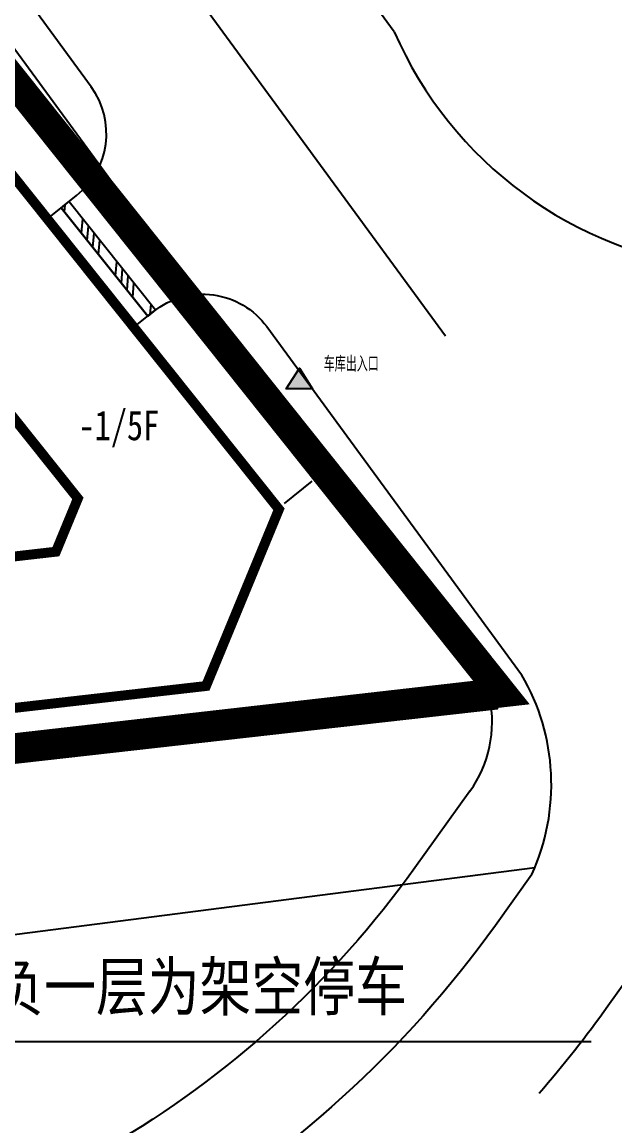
# Model space of a CAD drawing. Extents: x -809667 to 586099, y 3084146 to 3634412.
# Drawn here: x 381363 to 381393, y 3084210.9 to 3084266.7 of the extents above; entities that cross this region are included whole.
import ezdxf
from ezdxf.enums import TextEntityAlignment as Align

# ---------------------------------------------------------------- set-up
doc = ezdxf.new("R2010")
doc.units = 0
doc.header["$LTSCALE"] = 0.5
doc.layers.get('0').update_dxf_attribs({"linetype": 'CONTINUOUS'})
doc.layers.add('文字', color=7, linetype='CONTINUOUS')
doc.styles.add('-宋体', font='', dxfattribs={"width": 0.6})
doc.styles.add('HZ', font='', dxfattribs={"width": 0.8})
doc.styles.get('-宋体').set_extended_font_data('NSimSun')
doc.styles.get('HZ').set_extended_font_data('NSimSun')

# ---------------------------------------------------------------- blocks, each defined once
blk = doc.blocks.new('A$C09E026DC')
at = {"linetype": 'Continuous'}
blk.add_hatch(color=0, dxfattribs=at).paths.add_polyline_path([(0, 0), (2.268, 0), (1.134, 1.771)])
at = {"color": 0, "linetype": 'Continuous', "flags": 128}
blk.add_lwpolyline([(0, 0), (2.268, 0), (1.134, 1.771), (0, 0)], close=True, dxfattribs=at)
blk = doc.blocks.new('123213')
at = {"layer": '文字', "linetype": 'Continuous'}
h = blk.add_hatch(dxfattribs=at)
h.set_pattern_fill('ANSI34', color=8, scale=0.2, angle=40)
h.set_pattern_definition([(85, (-42.3223, 1408.9438), (-1.8977508999, 0.1660316899), []), (85, (-41.9784, 1409.2324), (-1.8977508999, 0.1660316899), []), (85, (-41.6344, 1409.521), (-1.8977508999, 0.1660316899), []), (85, (-41.2904, 1409.8096), (-1.8977508999, 0.1660316899), [])])
h.paths.add_polyline_path([(381958.851, 3087118.978), (381959.241, 3087119.29), (381963.608, 3087113.819), (381963.217, 3087113.507)])
at = {"layer": '文字', "color": 8, "linetype": 'Continuous'}
for p, q in [((381981.092, 3087094.498, -859.056), (381946.897, 3087090.601, -859.056)), ((381948.262, 3087081.219, -859.056), (381982.785, 3087085.663, -859.056))]:
    blk.add_line(p, q, dxfattribs=at)
at = {"layer": '文字', "color": 8, "linetype": 'Continuous', "flags": 128}
for points in [[(381975.677, 3087127.873), (381952.684, 3087159.247), (381895.011, 3087277.281), (381883.371, 3087301.399), (381869.51, 3087329.944)], [(381978.268, 3087112.495), (381946.669, 3087155.613)], [(381980.502, 3087094.221), (381938.935, 3087150.94)], [(381958.851, 3087118.978), (381963.217, 3087113.507)], [(381958.147, 3087118.417), (381962.514, 3087112.946)], [(381970.126, 3087104.052), (381971.531, 3087105.173)], [(381947.255, 3087104.024), (381949.467, 3087076.872), (381985.635, 3087076.872)]]:
    blk.add_lwpolyline(points, dxfattribs=at)
for points, const_width in [([(381770.36, 3087190.836), (381776.82, 3087194.935), (381881.084, 3087269.946), (381943.363, 3087141.793), (381981.092, 3087094.498), (381852.786, 3087079.875), (381804.234, 3087074.341), (381783.884, 3087061.618), (381723.068, 3087158.892), (381743.418, 3087171.615), (381743.418, 3087171.615), (381743.418, 3087171.615), (381770.36, 3087190.836)], 0.5), ([(381804.234, 3087074.341), (381852.786, 3087079.875), (381981.092, 3087094.498), (381943.469, 3087141.66), (381937.453, 3087153.954), (381936.869, 3087152.452), (381937.181, 3087150.636), (381936.123, 3087147.502), (381933.646, 3087144.173), (381869.205, 3087098.152), (381866.3, 3087104.178), (381855.665, 3087096.791), (381846.555, 3087097.31), (381816.785, 3087092.33)], 1.5)]:
    blk.add_lwpolyline(points, dxfattribs=dict(at, const_width=const_width))
for points in [[(381958.147, 3087118.417), (381959.628, 3087119.599, 0.402203), (381960.359, 3087125.09), (381940.548, 3087152.122)], [(381975.677, 3087127.873, 0.577563), (382010.37, 3087123.978, 0.494375)], [(381962.514, 3087112.946), (381963.512, 3087113.742, -0.426327), (381969.234, 3087112.981), (381982.116, 3087095.403)], [(381982.628, 3087085.302, 0.243691), (381982.116, 3087095.403, 0.335846)], [(381979.5, 3087089.519, 0.209087), (381980.502, 3087094.221, 0.335846)], [(381979.5, 3087089.519), (381976.725, 3087085.651, -0.213756), (381941.394, 3087065.079), (381841.295, 3087054.416)], [(381982.628, 3087085.302), (381980.787, 3087082.736, -0.213756), (381941.924, 3087060.107), (381825.778, 3087047.735)]]:
    blk.add_lwpolyline(points, format="xyb", dxfattribs=at)
at = {"layer": '文字', "color": 8, "linetype": 'Continuous', "const_width": 0.5, "flags": 128}
for points in [[(381889.487, 3087112.647), (381936.77, 3087146.415), (381945.371, 3087134.371), (381953.47, 3087124.277), (381969.851, 3087103.754), (381966.164, 3087094.829), (381892.485, 3087086.412)], [(381899.638, 3087087.229), (381966.164, 3087094.829), (381969.851, 3087103.754), (381953.47, 3087124.277), (381947.53, 3087119.536), (381959.69, 3087104.301), (381958.579, 3087101.612), (381906.028, 3087095.608), (381905.79, 3087097.695), (381898.537, 3087096.866)], [(381913.082, 3087096.414), (381913.945, 3087088.863), (381966.164, 3087094.829), (381969.851, 3087103.754), (381953.47, 3087124.277), (381947.53, 3087119.536), (381959.69, 3087104.301), (381958.579, 3087101.612)], [(381920.236, 3087097.232), (381921.099, 3087089.681), (381966.164, 3087094.829), (381969.851, 3087103.754), (381953.47, 3087124.277), (381947.53, 3087119.536), (381959.69, 3087104.301), (381958.579, 3087101.612)], [(381927.389, 3087098.049), (381928.252, 3087090.498), (381966.164, 3087094.829), (381969.851, 3087103.754), (381953.47, 3087124.277), (381947.53, 3087119.536), (381959.69, 3087104.301), (381958.579, 3087101.612)]]:
    blk.add_lwpolyline(points, close=True, dxfattribs=at)
at = {"layer": '文字', "color": 8, "linetype": 'Continuous', "const_width": 0.3}
for points in [[(381905.79, 3087097.695), (381955.042, 3087103.322, 0.589508), (381955.977, 3087105.586), (381945.889, 3087118.226), (381947.53, 3087119.536), (381959.69, 3087104.301), (381958.579, 3087101.612), (381906.028, 3087095.608)], [(381913.082, 3087096.414), (381912.844, 3087098.501), (381955.042, 3087103.322, 0.590827), (381955.977, 3087105.586), (381945.889, 3087118.226), (381947.53, 3087119.536), (381959.69, 3087104.301), (381958.579, 3087101.612)], [(381920.236, 3087097.232), (381919.998, 3087099.318), (381955.042, 3087103.322, 0.590827), (381955.977, 3087105.586), (381945.889, 3087118.226), (381947.53, 3087119.536), (381959.69, 3087104.301), (381958.579, 3087101.612)], [(381927.389, 3087098.049), (381927.151, 3087100.135), (381955.042, 3087103.322, 0.590827), (381955.977, 3087105.586), (381945.889, 3087118.226), (381947.53, 3087119.536), (381959.69, 3087104.301), (381958.579, 3087101.612)]]:
    blk.add_lwpolyline(points, format="xyb", close=True, dxfattribs=at)
at = {"layer": '文字', "color": 8, "linetype": 'Continuous', "flags": 128}
blk.add_lwpolyline([(381958.851, 3087118.978), (381959.241, 3087119.29), (381963.608, 3087113.819), (381963.217, 3087113.507)], close=True, dxfattribs=at)
at = {"layer": '文字', "color": 8, "linetype": 'Continuous'}
blk.add_lwpolyline([(381905.631, 3087085.66), (381916.616, 3087086.444), (381947.553, 3087089.944), (381980.897, 3087093.694), (381969.116, 3087109.444), (381968.897, 3087109.694)], dxfattribs=at)
blk.add_lwpolyline([(381995.209, 3087090.83), (381986.475, 3087078.656, -0.022642), (381983, 3087074.248, -0.022642)], format="xyb", dxfattribs=at)
at = {"layer": '文字', "color": 8, "linetype": 'Continuous', "xscale": -0.5906249999999987, "yscale": 0.5906249999999993, "zscale": 0.5906249999999993, "rotation": 359.8716719223517}
blk.add_blockref('A$C09E026DC', (381971.553, 3087109.84), dxfattribs=at)
at = {"layer": '文字', "color": 8, "linetype": 'Continuous', "style": '-宋体', "width": 0.6}
blk.add_text('车库出入口', height=0.6797, dxfattribs=at).set_placement((381972.114, 3087110.782, -0.027))
at = {"layer": '文字', "color": 8, "linetype": 'Continuous', "style": 'HZ', "width": 0.8}
for s, height, p in [('-1/5F', 1.5, (381961.761, 3087107.87)), ('负一层为架空停车', 2.4, (381965.841, 3087079.694))]:
    blk.add_text(s, height=height, dxfattribs=at).set_placement(p, align=Align.MIDDLE)

msp = doc.modelspace()

# ---------------------------------------------------------------- block references
at = {"layer": '文字', "color": 8}
msp.add_blockref('123213', (-593.85, -2861.67), dxfattribs=at)

doc.saveas('drawing.dxf')
